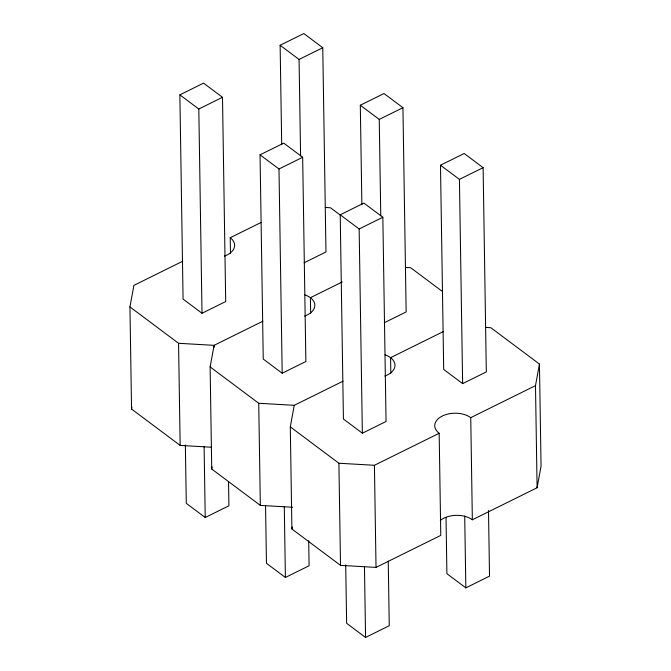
<?xml version="1.0" encoding="UTF-8"?>
<svg xmlns="http://www.w3.org/2000/svg" width="671" height="671" viewBox="0 0 671 671"><rect width="100%" height="100%" fill="white"/><g stroke="black" fill="none" stroke-linecap="round" stroke-linejoin="round"><path stroke-width="1.01" d="M211.508 447.222L180.163 445.418L131.55 409.05L129.948 306.932L133.906 285.368L182.697 261.237M131.55 409.05L131.927 406.995M292.724 507.251L260.34 505.389L211.726 469.029L210.124 366.911L214.083 345.339L262.873 321.208M211.726 469.029L212.103 466.974M485.611 327.406L490.837 327.708L539.45 364.068L535.492 385.632L470.748 417.656A20.222 12.254 -0.9 0 0 442.332 416.02A20.222 12.254 -0.9 0 0 439.17 433.273L440.772 535.391L376.028 567.406L340.516 565.368L291.902 529L290.3 426.882L294.25 405.318L343.04 381.187M291.902 529L292.279 526.945M440.285 520.478A20.222 12.254 -0.9 0 1 472.35 519.773L537.094 487.758L541.052 466.186L539.45 364.068M179.87 94.854L203.556 83.137L222.495 97.303L225.699 301.547L202.013 313.256L183.074 299.09L179.87 94.854L198.809 109.021L202.013 313.256M281.703 144.768L280.134 45.267L303.82 33.55L322.759 47.716L325.972 251.96L304.106 262.772M198.809 109.021L222.495 97.303M280.134 45.267L299.073 59.434L322.759 47.716M260.046 154.825L283.724 143.116L302.663 157.282L305.875 361.518L282.189 373.235L263.25 359.069L260.046 154.825L278.985 168.991L282.189 373.235M361.879 204.739L360.31 105.238L383.997 93.529L402.935 107.696L406.148 311.931L384.282 322.743M278.985 168.991L302.663 157.282M360.31 105.238L379.249 119.404L402.935 107.696M224.433 256.087A20.222 12.254 -0.9 0 0 230.228 237.727L261.187 222.411M340.214 214.804L363.9 203.087L382.839 217.253L386.051 421.497L362.365 433.206L343.426 419.04L340.214 214.804L359.153 228.97L362.365 433.206M440.486 165.217L464.173 153.5L483.112 167.666L486.316 371.91L462.638 383.619L443.699 369.453L440.486 165.217L459.425 179.383L462.638 383.619M359.153 228.97L382.839 217.253M459.425 179.383L483.112 167.666M342.302 281.929L310.405 297.706L310.648 313.332M443.12 331.692L390.572 357.677L390.824 373.311M185.364 444.982L186.286 503.334L205.225 517.5L228.912 505.783L228.534 481.82M290.3 426.882L338.905 463.242L374.426 465.288L439.17 433.273M265.557 505.993L266.462 563.304L285.401 577.471L309.088 565.762L308.694 540.751M345.716 564.932L346.63 623.284L365.569 637.45L389.255 625.733L388.241 561.132M446.022 517.425L446.903 573.697L465.842 587.863L489.528 576.146L488.496 510.497M325.267 207.456L330.484 207.758L340.549 215.282M405.435 267.427L410.66 267.729L442.508 291.55M129.948 306.932L178.561 343.292L214.083 345.339L214.108 347.427M210.124 366.911L258.729 403.271L294.25 405.318M535.492 385.632L537.094 487.758M470.748 417.656L472.35 519.773M464.709 515.957L465.842 587.863M379.249 119.404L380.767 215.768M374.426 465.288L376.028 567.406M364.462 566.592L365.569 637.45M338.905 463.242L340.516 565.368M299.073 59.434L300.591 155.789M284.286 506.613L285.401 577.471M258.729 403.271L260.34 505.389M230.228 237.727L230.472 253.361M204.11 446.643L205.225 517.5M178.561 343.292L180.163 445.418M304.827 294.837A20.222 12.254 -0.9 0 1 304.609 316.066M385.003 354.816A20.222 12.254 -0.9 0 1 384.785 376.037"/></g></svg>
